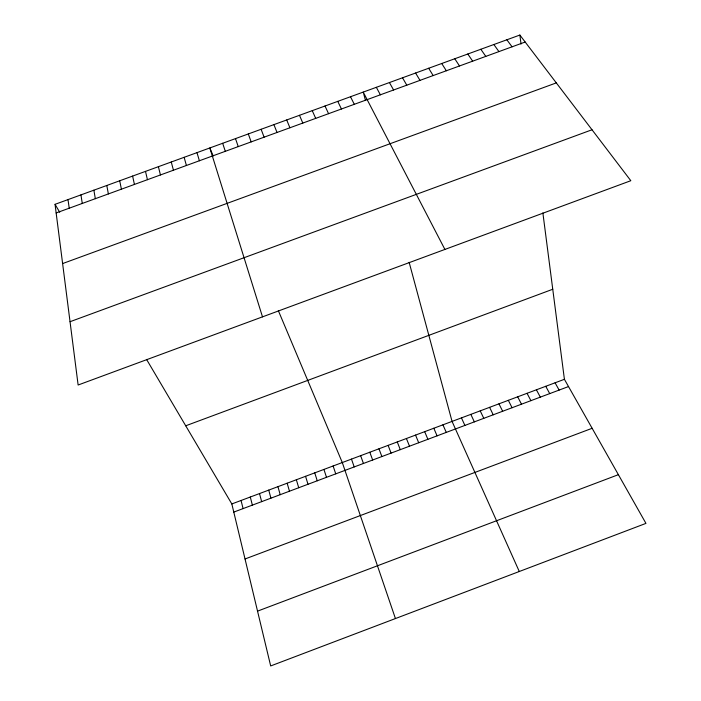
<?xml version="1.0" encoding="UTF-8"?>
<svg xmlns="http://www.w3.org/2000/svg" width="701" height="701" viewBox="0 0 701 701"><rect width="100%" height="100%" fill="white"/><g stroke="black" fill="none" stroke-linecap="round" stroke-linejoin="round"><path stroke-width="1.05" d="M257.539 611.132L618.387 474.673M245.035 558.977L592.135 428.293M146.553 359.403L231.829 503.94L564.41 379.302L542.872 212.902M233.792 512.089L568.52 386.558M185.721 425.787L552.756 289.259M70.039 321.706L592.012 129.764M56.15 212.964L525.18 42.034M62.617 263.567L556.305 82.893M55.046 204.324L519.862 35.05L630.821 180.709L78.126 385.015L55.046 204.324L59.699 212.21M506.858 39.782L512.063 46.809M493.855 44.522L498.937 51.594M480.833 49.263L485.802 56.387M467.812 54.003L472.658 61.171M454.774 58.753L459.505 65.964M441.726 63.502L446.344 70.766M428.67 68.26L433.165 75.568M415.597 73.018L419.987 80.37M402.523 77.785L406.79 85.18M564.41 379.302L645.954 523.384L270.682 665.95L231.829 503.94M389.432 82.552L393.585 89.991M555.078 382.799L559.126 390.08M545.737 386.304L549.724 393.611M376.341 87.318L380.371 94.81M536.396 389.8L540.322 397.134M527.047 393.305L530.911 400.665M444.907 249.433L363.232 92.094L365.493 100.471M517.688 396.81L521.491 404.197M508.33 400.324L512.072 407.728M350.5 96.729L354.294 104.309M498.963 403.829L502.652 411.259M489.596 407.342L493.215 414.799M337.759 101.365L341.44 108.997M480.22 410.856L483.786 418.339M470.835 414.37L474.34 421.879M325.01 106.009L328.576 113.685M461.451 417.892L464.894 425.419M519.283 571.508L452.057 421.406L409.147 262.332M312.252 110.662L315.704 118.373M442.936 424.824L446.265 432.412M299.476 115.306L302.814 123.069M433.814 428.25L437.082 435.856M213.2 155.972L209.827 147.955L262.498 316.861M278.35 310.683L342.298 462.546L395.434 618.554M424.683 431.667L427.89 439.299M286.7 119.959L289.925 127.775M415.553 435.093L418.699 442.743M406.414 438.519L409.498 446.195M273.916 124.62L277.018 132.471M397.265 441.945L400.297 449.648M388.117 445.372L391.088 453.1M261.114 129.282L264.102 137.177M378.961 448.798L381.879 456.553M369.804 452.233L372.66 460.014M248.312 133.944L251.177 141.891M360.638 455.668L363.433 463.475M351.473 459.102L354.207 466.927M235.492 138.614L238.244 146.605M333.124 465.981L335.735 473.858M222.664 143.284L225.301 151.32M323.941 469.425L326.491 477.328M314.749 472.868L317.246 480.79M305.557 476.312L307.993 484.26M296.357 479.756L298.731 487.738M196.981 152.634L199.391 160.766M287.156 483.208L289.469 491.208M277.946 486.66L280.207 494.687M184.126 157.313L186.413 165.497M268.737 490.113L270.928 498.166M259.519 493.565L261.648 501.644M171.263 162.001L173.436 170.229M250.292 497.027L252.369 505.123M158.391 166.689L160.441 174.961M241.065 500.479L243.081 508.611M145.501 171.386L147.438 179.701M132.612 176.082L134.426 184.442M119.705 180.779L121.404 189.182M106.797 185.476L108.375 193.932M93.873 190.19L95.336 198.69M80.939 194.896L82.28 203.448M67.997 199.61L69.224 208.206M519.862 35.05L521.027 44.075"/></g></svg>
